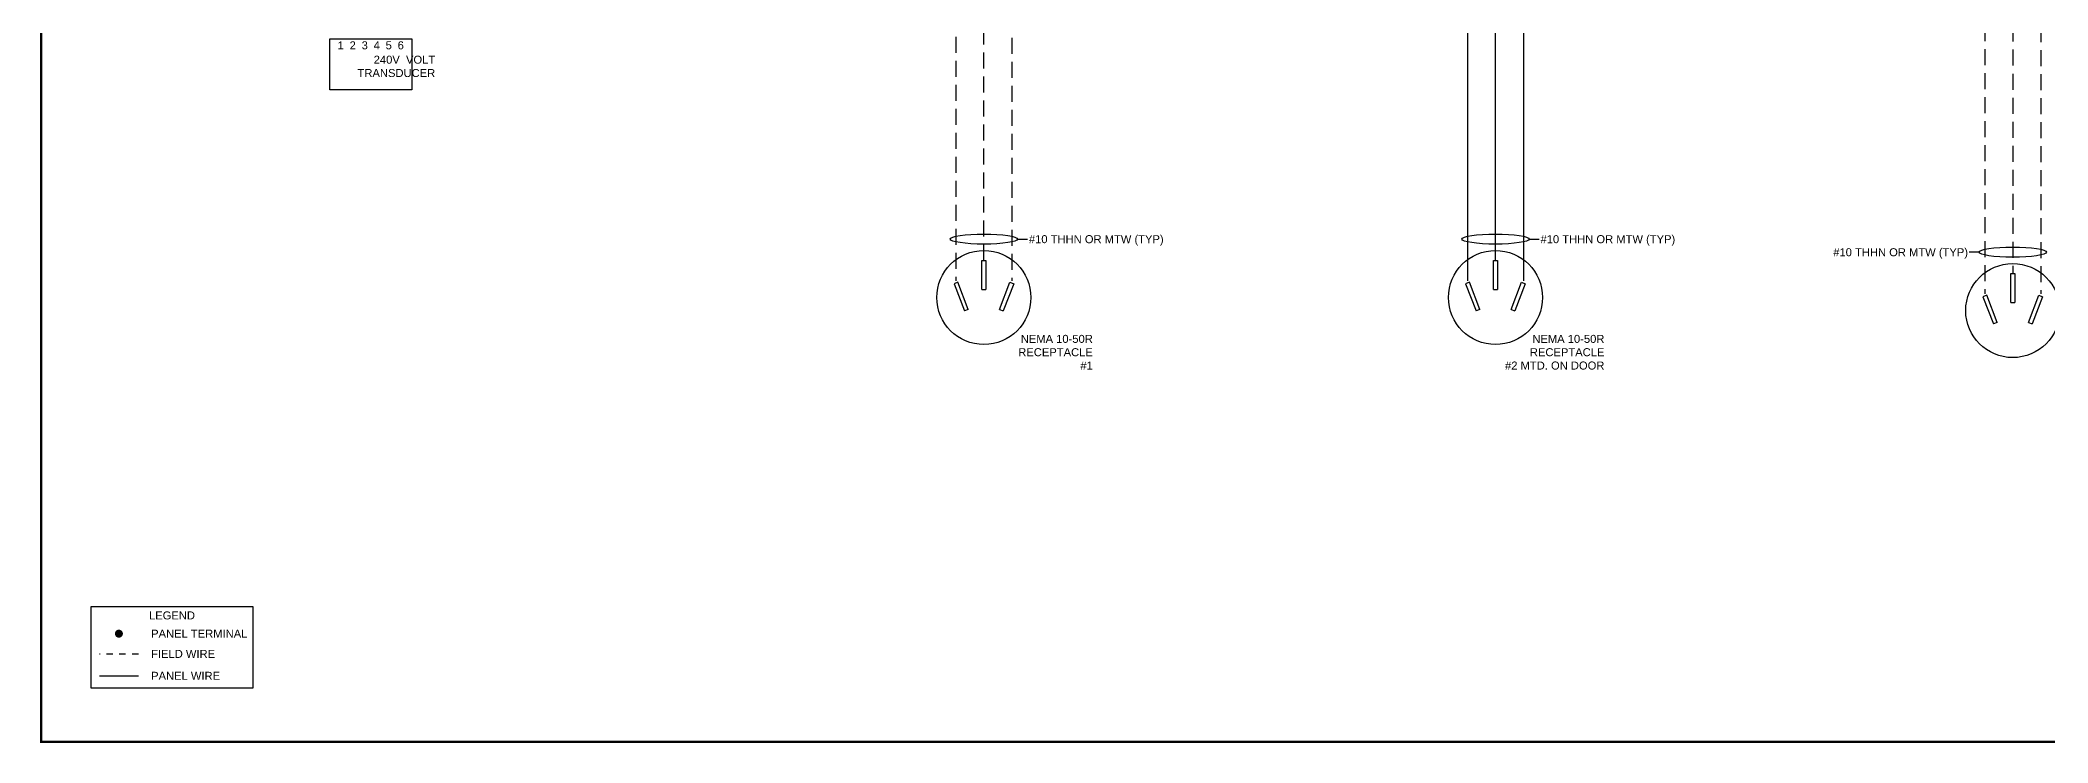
# Model space of a CAD drawing. Header units: inches. Extents: x -228 to 241, y -155 to 115.
# Drawn here: x -198.53 to -167.17, y -79.43 to -68.45 of the extents above; entities that cross this region are included whole.
import ezdxf
from ezdxf.enums import TextEntityAlignment as Align

# ---------------------------------------------------------------- set-up
doc = ezdxf.new("R2010")
doc.units = ezdxf.units.IN
doc.header["$MEASUREMENT"] = 0
doc.linetypes.add('HIDDEN', pattern=[0.375, 0.25, -0.125])
for name, color, linetype in [('BORDER', 3, 'Continuous'), ('ELECTRICAL DEVICES', 30, 'Continuous'), ('FIELD WIRE', 5, 'HIDDEN'), ('FIELD WIRE - N', 255, 'HIDDEN'), ('PANEL WIRE', 5, 'Continuous'), ('PANEL WIRE - N', 255, 'Continuous'), ('TXT', 4, 'Continuous')]:
    doc.layers.add(name, color=color, linetype=linetype)
doc.styles.add('ARIAL', font='arial.ttf')
doc.styles.get("Standard").update_dxf_attribs({"font": 'arial.ttf'})

# ---------------------------------------------------------------- blocks, each defined once
blk = doc.blocks.new('B-BORDER')
at = {"layer": 'BORDER', "const_width": 0.01}
blk.add_lwpolyline([(34, 0), (34, 10), (18, 10), (18, 0), (34, 0)], dxfattribs=at)
at = {"layer": 'TXT'}
for tag, height, p in [('DRAWN_BY', 0.075, (29.2713, 0.5576)), ('SHEET', 0.075, (30.4722, 0.5576)), ('DWG_TITLE', 0.075, (32.384, 0.4864)), ('CHECKED_BY', 0.075, (29.2713, 0.4098)), ('DATE', 0.075, (30.4722, 0.4098)), ('REV', 0.125, (33.7822, 0.1077))]:
    blk.add_attdef(tag, text='', height=height, dxfattribs=at).set_placement(p, align=Align.MIDDLE_CENTER)
blk.add_attdef('FILENAME', (28.5264, 0.0864), '', height=0.075, dxfattribs=at)

msp = doc.modelspace()

# ---------------------------------------------------------------- linework, layer by layer
at = {"layer": 'BORDER'}
msp.add_lwpolyline([(-197.734544, -77.301449), (-195.206099, -77.301449), (-195.206099, -78.573541), (-197.734544, -78.573541)], close=True, dxfattribs=at)
at = {"layer": 'ELECTRICAL DEVICES'}
for p, q in [((-183.818369, -72.347888), (-183.818369, -71.89263)), ((-183.818369, -71.89263), (-183.756005, -71.89263)), ((-183.756005, -71.89263), (-183.756005, -72.347888)), ((-175.826511, -72.347888), (-175.826511, -71.89263)), ((-175.826511, -71.89263), (-175.764147, -71.89263)), ((-175.764147, -71.89263), (-175.764147, -72.347888)), ((-167.745578, -72.552276), (-167.745578, -72.097019)), ((-167.745578, -72.097019), (-167.683214, -72.097019)), ((-167.683214, -72.097019), (-167.683214, -72.552276)), ((-184.194899, -72.233634), (-184.253128, -72.255963)), ((-184.253128, -72.255963), (-184.090126, -72.68104)), ((-184.031897, -72.658711), (-184.194899, -72.233634)), ((-183.818369, -72.347888), (-183.756005, -72.347888)), ((-183.542478, -72.658711), (-183.379476, -72.233634)), ((-183.321246, -72.255963), (-183.484248, -72.68104)), ((-183.379476, -72.233634), (-183.321246, -72.255963)), ((-176.20304, -72.233634), (-176.26127, -72.255963)), ((-176.26127, -72.255963), (-176.098268, -72.68104)), ((-176.040038, -72.658711), (-176.20304, -72.233634)), ((-175.826511, -72.347888), (-175.764147, -72.347888)), ((-175.550619, -72.658711), (-175.387617, -72.233634)), ((-175.329388, -72.255963), (-175.49239, -72.68104)), ((-175.387617, -72.233634), (-175.329388, -72.255963)), ((-168.122108, -72.438023), (-168.180338, -72.460352)), ((-167.959106, -72.8631), (-168.122108, -72.438023)), ((-167.469687, -72.8631), (-167.306685, -72.438023)), ((-167.306685, -72.438023), (-167.248455, -72.460352)), ((-184.031897, -72.658711), (-184.090126, -72.68104)), ((-183.542478, -72.658711), (-183.484248, -72.68104)), ((-176.040038, -72.658711), (-176.098268, -72.68104)), ((-175.550619, -72.658711), (-175.49239, -72.68104)), ((-168.180338, -72.460352), (-168.017335, -72.885429)), ((-167.745578, -72.552276), (-167.683214, -72.552276)), ((-167.248455, -72.460352), (-167.411457, -72.885429)), ((-167.959106, -72.8631), (-168.017335, -72.885429)), ((-167.469687, -72.8631), (-167.411457, -72.885429))]:
    msp.add_line(p, q, dxfattribs=at)
msp.add_lwpolyline([(-194.004412, -68.432455), (-192.72367, -68.432455), (-192.72367, -69.226504), (-194.004412, -69.226504)], close=True, dxfattribs=at)
at = {"layer": 'ELECTRICAL DEVICES', "const_width": 0.0625}
msp.add_lwpolyline([(-197.330929, -77.72442, 1), (-197.268429, -77.72442, 1)], format="xyb", close=True, dxfattribs=at)
at = {"layer": 'ELECTRICAL DEVICES'}
for centre in [(-183.787187, -72.472428), (-175.795329, -72.472428), (-167.714396, -72.676817)]:
    msp.add_circle(centre, 0.734439, dxfattribs=at)
at = {"layer": 'FIELD WIRE'}
for p, q in [((-183.350361, -62.788243), (-183.350361, -72.209571)), ((-184.224014, -63.522084), (-184.224014, -72.209571)), ((-167.27757, -65.23081), (-167.27757, -72.413959)), ((-168.151223, -65.969235), (-168.151223, -72.413959))]:
    msp.add_line(p, q, dxfattribs=at)
at = {"layer": 'FIELD WIRE', "linetype": 'HIDDEN', "ltscale": 0.25}
msp.add_line((-196.994716, -78.043382), (-197.604642, -78.043382), dxfattribs=at)
at = {"layer": 'FIELD WIRE - N'}
for p, q in [((-183.787187, -71.89263), (-183.787187, -63.154971)), ((-167.714396, -65.600022), (-167.714396, -72.097019))]:
    msp.add_line(p, q, dxfattribs=at)
at = {"layer": 'PANEL WIRE'}
for p, q in [((-175.358502, -64.008905), (-175.358502, -72.209571)), ((-176.232155, -64.74733), (-176.232155, -72.209571)), ((-196.994716, -78.386168), (-197.604642, -78.386168))]:
    msp.add_line(p, q, dxfattribs=at)
at = {"layer": 'PANEL WIRE - N'}
msp.add_line((-175.795329, -71.89263), (-175.795329, -64.378118), dxfattribs=at)
at = {"layer": 'TXT'}
for points in [[(-183.261451, -71.55913), (-183.261451, -71.55913), (-183.106842, -71.55913)], [(-175.269593, -71.55913), (-175.269593, -71.55913), (-175.114983, -71.55913)], [(-168.240132, -71.763518), (-168.240132, -71.763518), (-168.394742, -71.763518)]]:
    msp.add_lwpolyline(points, dxfattribs=at)
for centre in [(-183.787187, -71.55913), (-175.795329, -71.55913), (-167.714396, -71.763518)]:
    msp.add_ellipse(centre, major_axis=(0.525736, 0), ratio=0.150403905, dxfattribs=at)

# ---------------------------------------------------------------- block references
at = {"layer": 'ELECTRICAL DEVICES', "xscale": 3.168, "yscale": 3.168, "zscale": 3.168}
msp.add_blockref('B-BORDER', (-255.538058, -79.414184), dxfattribs=at)

# ---------------------------------------------------------------- texts
at = {"layer": 'TXT'}
for p in [(-183.083778, -71.623307), (-175.091919, -71.623307), (-170.518505, -71.827696)]:
    msp.add_text('#10 THHN OR MTW (TYP)', height=0.125, dxfattribs=at).set_placement(p)
at = {"layer": 'TXT', "char_height": 0.125}
for s, width, gutter_width, insert, attachment_point in [('1', 0.31285342, 12.5, (-193.834341, -68.532672), 5), ('2', 0.31285342, 12.5, (-193.646841, -68.532672), 5), ('3', 0.31285342, 12.5, (-193.459341, -68.532672), 5), ('4', 0.31285342, 12.5, (-193.271841, -68.532672), 5), ('5', 0.31285342, 12.5, (-193.084341, -68.532672), 5), ('6', 0.31285342, 12.5, (-192.896841, -68.532672), 5), ('240V  VOLT \\PTRANSDUCER', 1.99003841, 12.5, (-192.358741, -68.861577), 6), ('NEMA 10-50R RECEPTACLE\\P#1', 1.74098782, 12.5, (-182.085568, -73.055969), 3), ('NEMA 10-50R RECEPTACLE\\P#2 MTD. ON DOOR', 1.74098782, 12.5, (-174.093709, -73.055969), 3), ('PANEL TERMINAL', 3.48626671, 0.625, (-196.796193, -77.72442), 4), ('FIELD WIRE', 1.76070205, 0.625, (-196.796193, -78.040114), 4), ('PANEL WIRE', 1.76070205, 0.625, (-196.796193, -78.3829), 4)]:
    msp.add_mtext_dynamic_manual_height_columns(s, width=width, gutter_width=gutter_width, heights=[0], dxfattribs=dict(at, insert=insert, attachment_point=attachment_point))
at = {"layer": 'TXT', "insert": (-196.470321, -77.43984), "char_height": 0.125, "attachment_point": 5, "style": 'ARIAL'}
msp.add_mtext_dynamic_manual_height_columns('LEGEND', width=1.76070205, gutter_width=0.625, heights=[0], dxfattribs=at)

doc.saveas('drawing.dxf')
